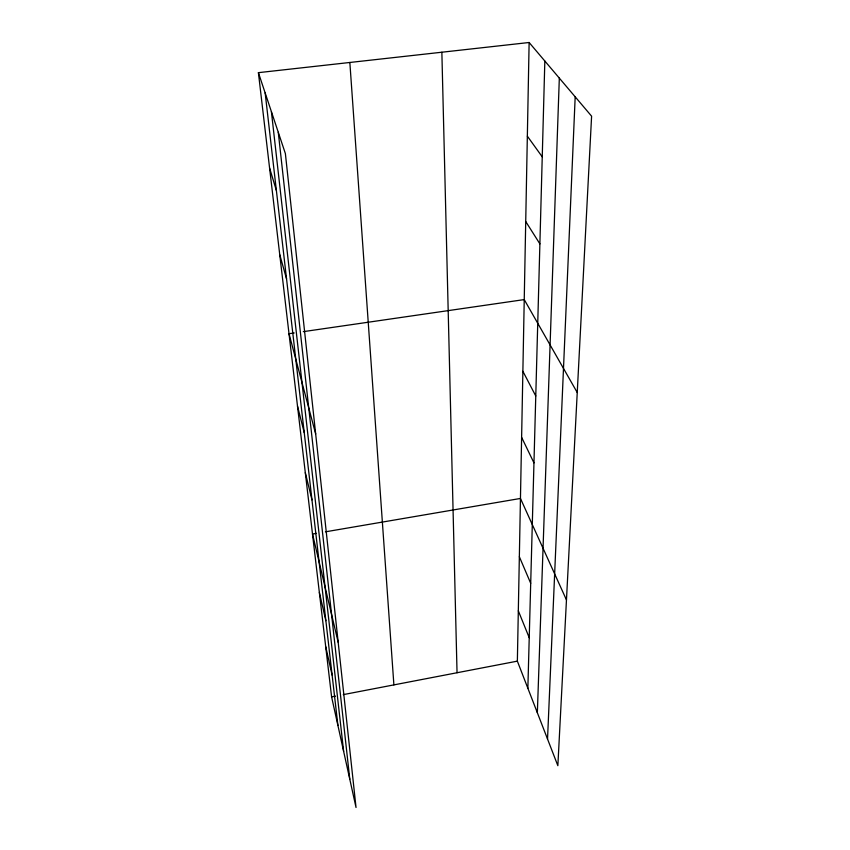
<?xml version="1.0" encoding="UTF-8"?>
<svg xmlns="http://www.w3.org/2000/svg" width="850" height="850" viewBox="0 0 850 850"><rect width="100%" height="100%" fill="white"/><g stroke="black" fill="none" stroke-linecap="round" stroke-linejoin="round"><path stroke-width="1.27" d="M529.125 42.5L591.6 116.184L557.855 765.691L517.363 661.141L529.125 42.5L258.4 72.664L331.596 696.883L356.033 807.5L285.377 153.574L258.4 72.664M527.861 688.245L544.839 61.03M537.349 712.736L559.321 78.115M547.538 739.043L575.184 96.836M331.596 696.883L335.484 696.129M343.272 694.631L517.363 661.141M316.381 533.364L312.502 534.034L338.183 642.303M325.433 531.824L520.455 498.451L566.472 599.951M294.206 332.966L289.011 333.721L315.679 433.967M303.301 331.649L524.237 299.593L577.246 392.541M527.351 136.17L542.247 156.846M525.725 221.521L539.888 243.876M522.878 371.291L535.776 396.004M521.624 437.368L533.959 462.868M519.35 556.739L530.708 583.302M518.319 610.821L529.231 637.713M269.588 168.056L276.388 190.517M279.746 254.692L286.546 278.853M297.5 406.109L304.226 432.586M305.299 472.653L311.971 499.885M319.356 592.482L325.858 620.691M325.699 646.616L332.116 675.081M265.158 92.937L337.918 725.507M271.405 111.679L343.644 751.411M278.269 132.249L349.796 779.259M349.849 62.475L393.89 684.898M441.862 52.222L457.045 672.743"/></g></svg>
